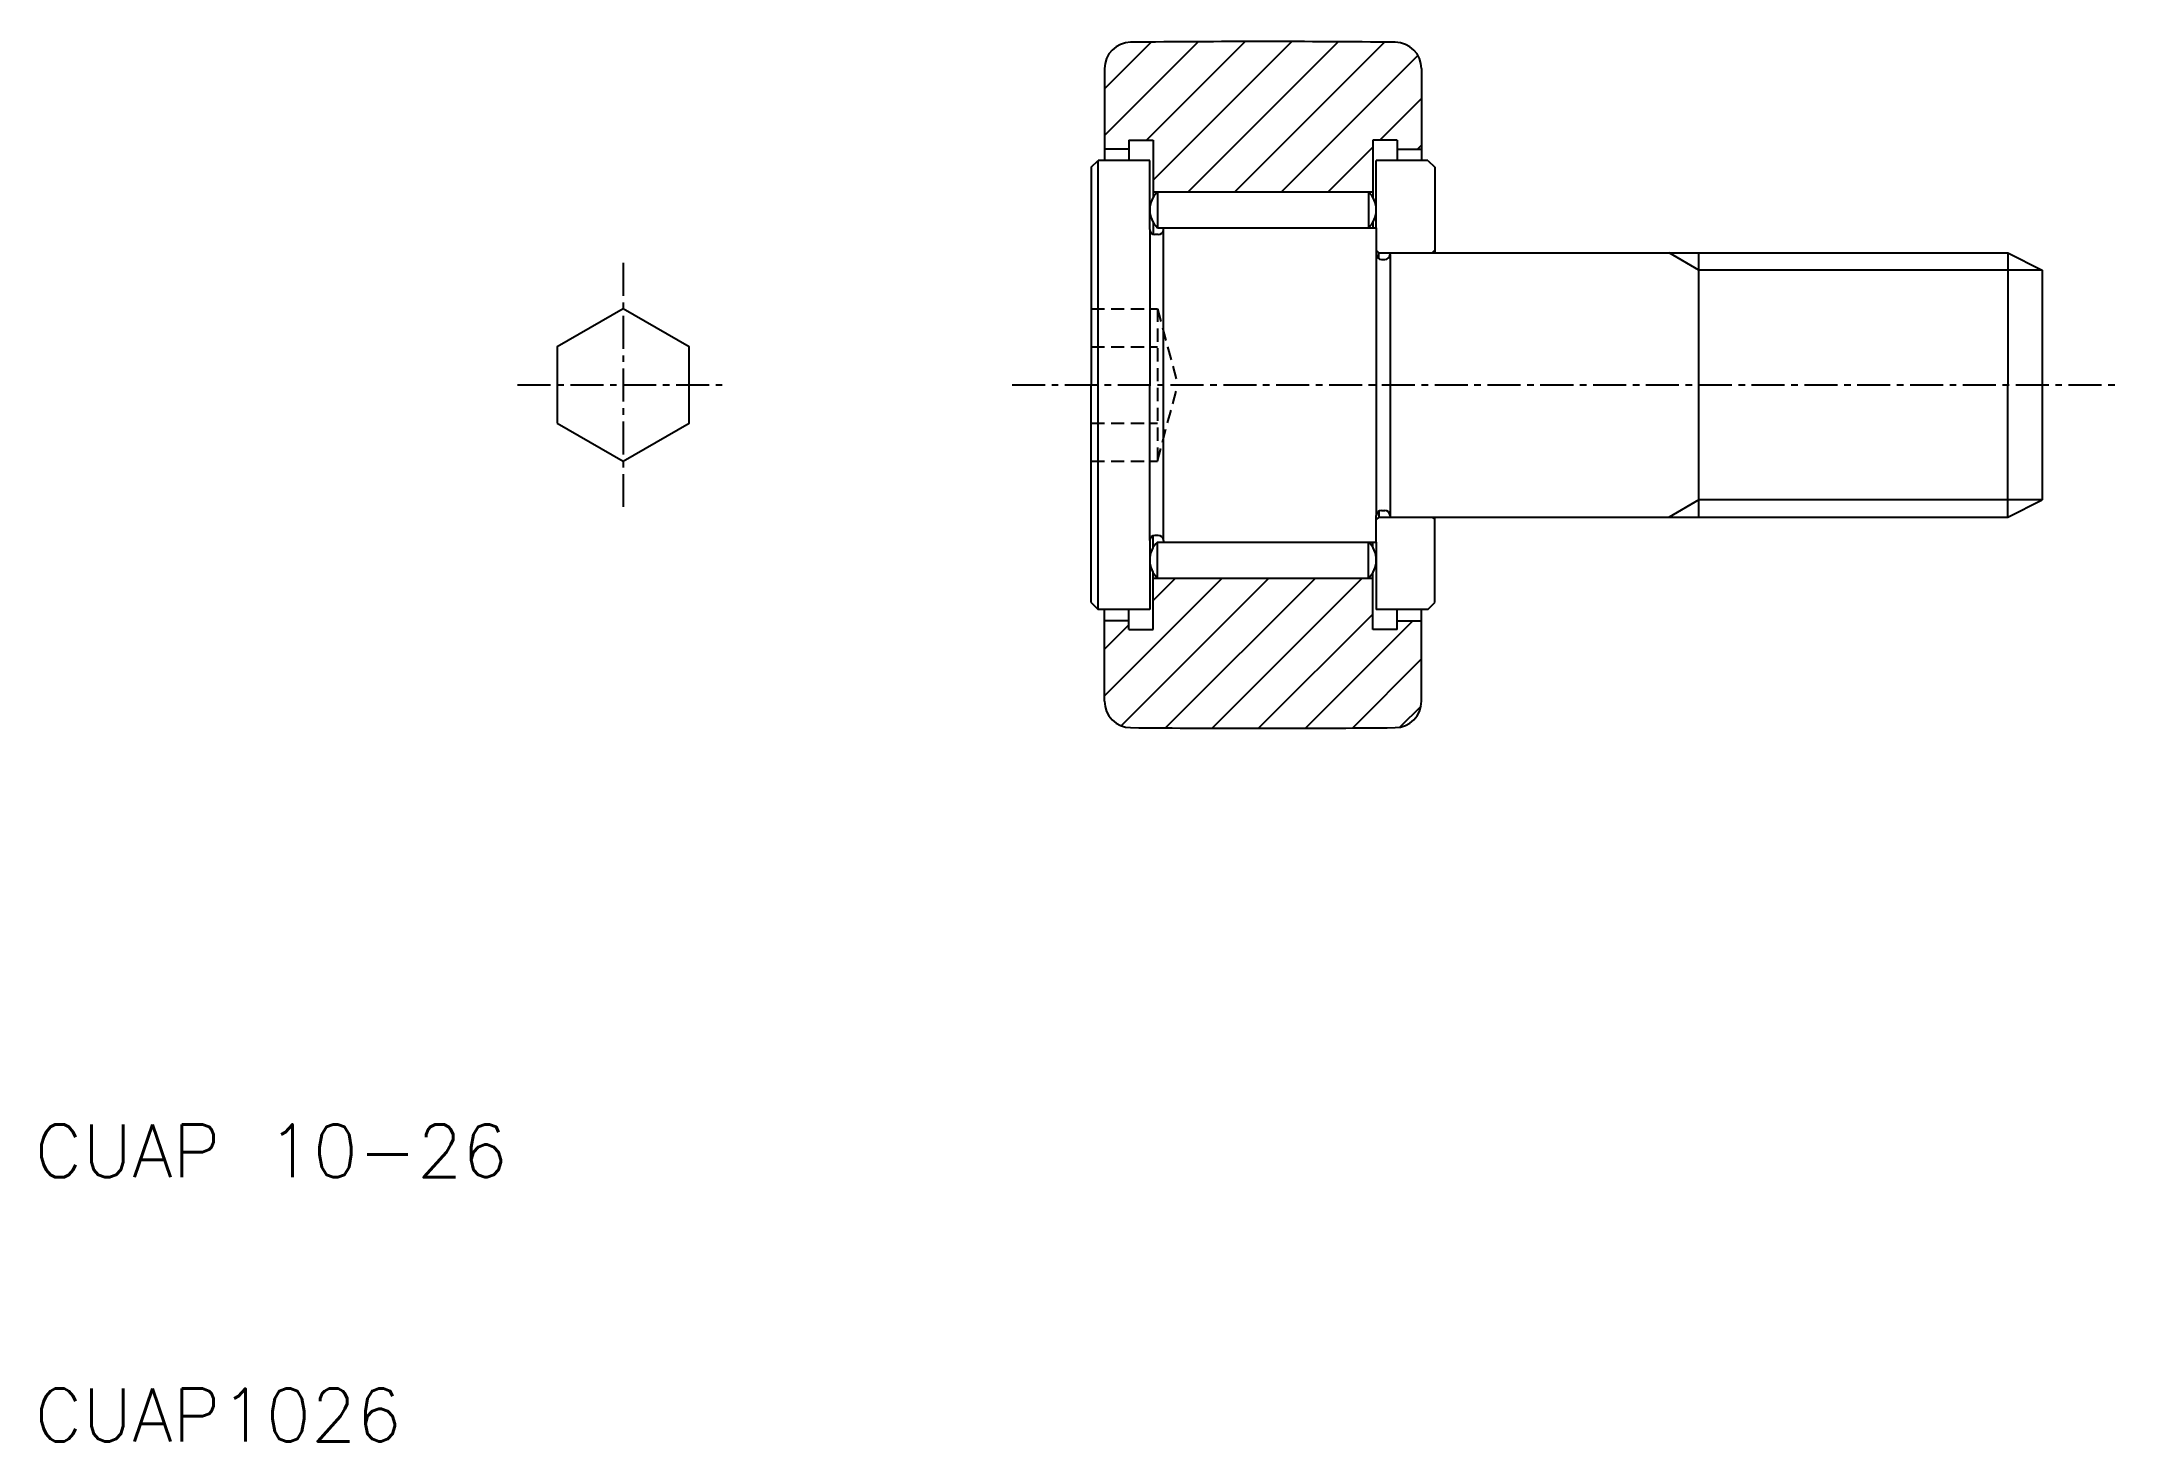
# Model space of a CAD drawing. Extents: x 10.3 to 89, y 10 to 63.
import ezdxf

# ---------------------------------------------------------------- set-up
doc = ezdxf.new("R2010")
doc.units = 0
doc.linetypes.add('CENTER', pattern=[2, 1.25, -0.25, 0.25, -0.25])
doc.linetypes.add('DASHED', pattern=[0.75, 0.5, -0.25])
doc.layers.get('0').update_dxf_attribs({"linetype": 'CONTINUOUS'})
doc.layers.add('CENTER', color=1, linetype='CENTER')
doc.styles.get("Standard").update_dxf_attribs({"font": 'txt.shx', "bigfont": 'bigfont.shx'})

# ---------------------------------------------------------------- blocks, each defined once
blk = doc.blocks.new('*X6')
at = {"color": 0, "linetype": 'CONTINUOUS'}
for p, q in [((179.188, -31.177), (182.734, -27.63)), ((179.188, -29.409), (180.954, -27.642)), ((180.773, -31.359), (184.507, -27.625)), ((181.028, -32.872), (186.274, -27.625)), ((182.353, -33.314), (188.035, -27.632)), ((184.121, -33.314), (189.79, -27.645)), ((185.889, -33.314), (191.054, -28.149)), ((189.612, -31.359), (191.188, -29.783)), ((187.657, -33.314), (189.348, -31.623)), ((191.039, -31.699), (191.188, -31.551))]:
    blk.add_line(p, q, dxfattribs=at)
blk = doc.blocks.new('*X12')
at = {"color": 0, "linetype": 'CONTINUOUS'}
for p, q in [((183.643, -47.934), (179.188, -52.39)), ((185.411, -47.934), (179.817, -53.528)), ((181.875, -47.934), (181.028, -48.782)), ((187.179, -47.934), (181.502, -53.611)), ((188.947, -47.934), (183.26, -53.62)), ((189.348, -49.301), (185.024, -53.624)), ((190.867, -49.549), (186.795, -53.622)), ((180.108, -49.702), (179.188, -50.622)), ((191.188, -50.996), (188.571, -53.613)), ((191.171, -52.781), (190.369, -53.583))]:
    blk.add_line(p, q, dxfattribs=at)

msp = doc.modelspace()

# ---------------------------------------------------------------- linework, layer by layer
at = {"color": 7, "linetype": 'CONTINUOUS'}
for p, q in [((50.5, 61.975), (50.5, 58.5)), ((62.5, 61.975), (62.5, 58.5)), ((51.42, 59.265), (52.34, 59.265)), ((51.42, 59.265), (51.42, 58.5)), ((52.34, 59.265), (52.34, 57.102)), ((61.58, 59.265), (60.66, 59.265)), ((60.66, 59.265), (60.66, 57.102)), ((61.58, 59.265), (61.58, 58.5)), ((50, 58.24), (50.26, 58.5)), ((50.26, 41.5), (50.26, 58.5)), ((52.21, 58.5), (50.26, 58.5)), ((51.42, 58.925), (50.5, 58.925)), ((52.21, 55.89), (52.21, 58.5)), ((60.79, 55.95), (60.79, 58.5)), ((62.74, 58.5), (60.79, 58.5)), ((61.58, 58.925), (62.5, 58.925)), ((62.74, 58.5), (63, 58.24)), ((50, 58.24), (50, 50)), ((63, 58.24), (63, 55)), ((52.34, 57.31), (60.66, 57.31)), ((52.51, 57.31), (52.51, 55.95)), ((60.49, 57.31), (60.49, 55.95)), ((52.34, 56.158), (52.34, 55.706)), ((52.51, 55.95), (60.49, 55.95)), ((52.73, 55.89), (52.73, 55.95)), ((60.49, 55.95), (60.79, 55.95)), ((60.66, 56.158), (60.66, 55.95)), ((60.79, 55.95), (60.79, 54.945)), ((52.21, 55.89), (52.21, 50)), ((52.535, 55.695), (52.405, 55.695)), ((52.73, 44.11), (52.73, 55.89)), ((60.89, 55), (60.79, 55.1)), ((60.79, 54.945), (60.79, 45.055)), ((60.89, 55), (61.31, 55)), ((60.89, 54.775), (60.89, 55)), ((60.985, 54.75), (61.115, 54.75)), ((61.31, 55), (84.7, 55)), ((61.31, 54.945), (61.31, 55)), ((61.31, 54.945), (61.31, 45.055)), ((62.9, 55), (63, 55.1)), ((73, 45), (73, 55)), ((84.7, 55), (84.7, 50)), ((84.7, 55), (86, 54.35)), ((86, 54.35), (86, 45.65)), ((50, 41.76), (50, 50)), ((52.21, 44.11), (52.21, 50)), ((84.7, 45), (84.7, 50)), ((60.79, 45), (60.79, 45.055)), ((60.89, 45), (60.79, 44.9)), ((60.79, 44.05), (60.79, 45)), ((60.89, 45.225), (60.89, 45)), ((60.89, 45), (61.31, 45)), ((60.985, 45.25), (61.115, 45.25)), ((61.31, 45.055), (61.31, 45)), ((61.31, 45), (84.7, 45)), ((62.9, 45), (63, 44.9)), ((63, 41.76), (63, 45)), ((84.7, 45), (86, 45.65)), ((52.21, 44.11), (52.21, 41.5)), ((52.34, 43.842), (52.34, 44.294)), ((52.535, 44.305), (52.405, 44.305)), ((52.73, 44.11), (52.73, 44.05)), ((52.51, 44.05), (60.49, 44.05)), ((52.51, 42.69), (52.51, 44.05)), ((60.49, 44.05), (60.79, 44.05)), ((60.49, 42.69), (60.49, 44.05)), ((60.66, 43.842), (60.66, 44.05)), ((60.79, 44.05), (60.79, 41.5)), ((52.34, 40.735), (52.34, 42.898)), ((52.34, 42.69), (60.66, 42.69)), ((60.66, 40.735), (60.66, 42.898)), ((50, 41.76), (50.26, 41.5)), ((62.74, 41.5), (63, 41.76)), ((52.21, 41.5), (50.26, 41.5)), ((50.5, 38.025), (50.5, 41.5)), ((51.42, 41.075), (50.5, 41.075)), ((51.42, 40.735), (51.42, 41.5)), ((62.74, 41.5), (60.79, 41.5)), ((61.58, 40.735), (61.58, 41.5)), ((61.58, 41.075), (62.5, 41.075)), ((62.5, 38.025), (62.5, 41.5)), ((51.42, 40.735), (52.34, 40.735)), ((61.58, 40.735), (60.66, 40.735))]:
    msp.add_line(p, q, dxfattribs=at)
at = {"color": 3, "linetype": 'CONTINUOUS'}
for p, q in [((73, 54.35), (71.874, 55)), ((86, 54.35), (73, 54.35)), ((73, 45.65), (71.874, 45)), ((86, 45.65), (73, 45.65))]:
    msp.add_line(p, q, dxfattribs=at)
at = {"color": 3, "linetype": 'DASHED'}
for p, q in [((50, 52.887), (52.5, 52.887)), ((52.5, 52.887), (52.5, 47.113)), ((52.5, 52.887), (53.274, 50)), ((50, 51.443), (52.5, 51.443)), ((52.5, 47.113), (53.274, 50)), ((50, 48.557), (52.5, 48.557)), ((50, 47.113), (52.5, 47.113))]:
    msp.add_line(p, q, dxfattribs=at)
at = {"color": 7, "linetype": 'CONTINUOUS'}
msp.add_lwpolyline([(29.778, 48.557), (32.278, 47.113), (34.778, 48.557), (34.778, 51.443), (32.278, 52.887), (29.778, 51.443)], close=True, dxfattribs=at)
for centre, radius, start, end in [((56.5, -437), 500, 89.42588, 90.57412), ((51.5, 61.975), 1, 90.57412, 180), ((61.5, 61.975), 1, 360, 89.42588), ((53.131, 56.63), 0.921, 132.38811, 227.61189), ((59.869, 56.63), 0.921, 312.38811, 47.61189), ((52.405, 55.89), 0.195, 180, 270), ((52.535, 55.89), 0.195, 270, 0), ((60.985, 54.945), 0.195, 180, 270), ((61.115, 54.945), 0.195, 270, 0), ((60.985, 45.055), 0.195, 90, 180), ((61.115, 45.055), 0.195, 0, 90), ((52.405, 44.11), 0.195, 90, 180), ((52.535, 44.11), 0.195, 0, 90), ((53.131, 43.37), 0.921, 132.38811, 227.61189), ((59.869, 43.37), 0.921, 312.38811, 47.61189), ((51.5, 38.025), 1, 180, 269.42588), ((61.5, 38.025), 1, 270.57412, 0), ((56.5, 537), 500, 269.42588, 270.57412)]:
    msp.add_arc(centre, radius, start, end, dxfattribs=at)
at = {"layer": 'CENTER', "color": 1, "linetype": 'CENTER'}
for p, q in [((32.278, 54.619), (32.278, 45.381)), ((28.278, 50), (36.278, 50)), ((47, 50), (89, 50))]:
    msp.add_line(p, q, dxfattribs=at)

# ---------------------------------------------------------------- block references
at = {"color": 3, "linetype": 'CONTINUOUS'}
for name in ['*X6', '*X12']:
    msp.add_blockref(name, (-128.688, 90.624), dxfattribs=at)

# ---------------------------------------------------------------- texts
at = {"color": 7, "linetype": 'CONTINUOUS'}
for s, p in [('CUAP 10-26', (10, 20)), ('CUAP1026', (10, 10))]:
    msp.add_text(s, height=2, dxfattribs=at).set_placement(p)

doc.saveas('drawing.dxf')
